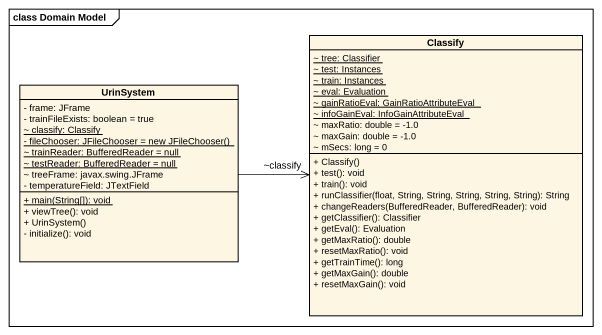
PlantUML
@startuml
mainframe class Domain Model
hide circle
hide empty members
skinparam classAttributeIconSize 0
class Classify {
  {static} ~ tree: Classifier
  {static} ~ test: Instances
  {static} ~ train: Instances
  {static} ~ eval: Evaluation
  {static} ~ gainRatioEval: GainRatioAttributeEval
  {static} ~ infoGainEval: InfoGainAttributeEval
  ~ maxRatio: double = -1.0
  ~ maxGain: double = -1.0
  ~ mSecs: long = 0
  + Classify()
  + test(): void
  + train(): void
  + runClassifier(float, String, String, String, String, String): String
  + changeReaders(BufferedReader, BufferedReader): void
  + getClassifier(): Classifier
  + getEval(): Evaluation
  + getMaxRatio(): double
  + resetMaxRatio(): void
  + getTrainTime(): long
  + getMaxGain(): double
  + resetMaxGain(): void
}
class UrinSystem {
  - frame: JFrame
  - trainFileExists: boolean = true
  {static} ~ classify: Classify
  {static} {field} - fileChooser: JFileChooser = new JFileChooser()
  {static} ~ trainReader: BufferedReader = null
  {static} ~ testReader: BufferedReader = null
  ~ treeFrame: javax.swing.JFrame
  - temperatureField: JTextField
  {static} + main(String[]): void
  + viewTree(): void
  + UrinSystem()
  - initialize(): void
}
UrinSystem -right-> "~classify" Classify
@enduml
